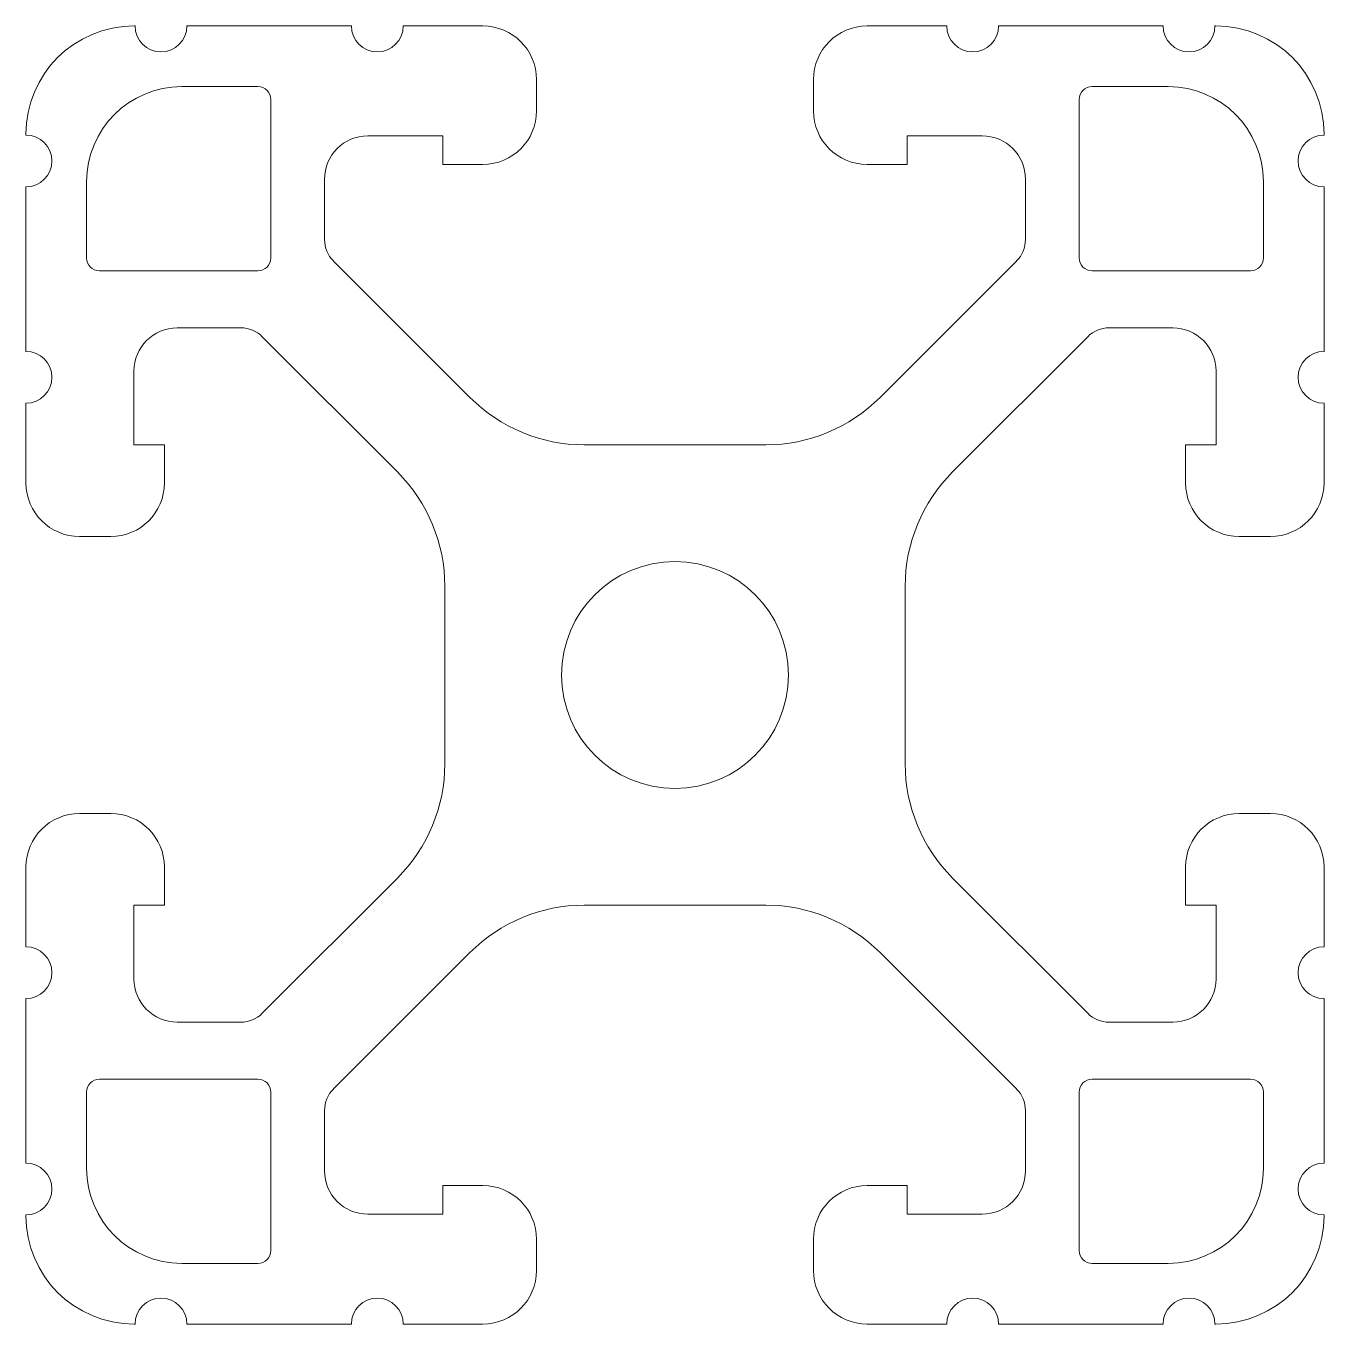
# Model space of a CAD drawing. Header units: inches. Extents: x -0.75 to 0.75, y -0.75 to 0.75.
import ezdxf

# ---------------------------------------------------------------- set-up
doc = ezdxf.new("R2010")
doc.units = ezdxf.units.IN
doc.header["$MEASUREMENT"] = 0

msp = doc.modelspace()

# ---------------------------------------------------------------- linework, layer by layer
at = {"color": 7, "linetype": 'Continuous', "lineweight": 15}
for p, q in [((-0.624, 0.75), (-0.625, 0.75)), ((-0.374, 0.75), (-0.564, 0.75)), ((-0.222, 0.75), (-0.314, 0.75)), ((0.314, 0.75), (0.222, 0.75)), ((0.564, 0.75), (0.374, 0.75)), ((0.625, 0.75), (0.624, 0.75)), ((-0.482, 0.68), (-0.57, 0.68)), ((-0.16, 0.652), (-0.16, 0.688)), ((0.16, 0.688), (0.16, 0.652)), ((0.57, 0.68), (0.482, 0.68)), ((-0.467, 0.482), (-0.467, 0.665)), ((0.467, 0.665), (0.467, 0.482)), ((-0.75, 0.625), (-0.75, 0.624)), ((-0.355, 0.623), (-0.2683, 0.623)), ((-0.2683, 0.623), (-0.2683, 0.59)), ((0.2683, 0.59), (0.2683, 0.623)), ((0.2683, 0.623), (0.355, 0.623)), ((0.75, 0.624), (0.75, 0.625)), ((-0.2683, 0.59), (-0.222, 0.59)), ((0.222, 0.59), (0.2683, 0.59)), ((-0.405, 0.5032), (-0.405, 0.573)), ((0.405, 0.573), (0.405, 0.5032)), ((-0.75, 0.564), (-0.75, 0.374)), ((-0.68, 0.57), (-0.68, 0.482)), ((0.68, 0.482), (0.68, 0.57)), ((0.75, 0.374), (0.75, 0.564)), ((-0.665, 0.467), (-0.482, 0.467)), ((-0.2371, 0.3208), (-0.3948, 0.4784)), ((0.3948, 0.4784), (0.2371, 0.3208)), ((0.482, 0.467), (0.665, 0.467)), ((-0.5752, 0.4012), (-0.5017, 0.4012)), ((-0.4769, 0.3909), (-0.3208, 0.2348)), ((0.3208, 0.2348), (0.4769, 0.3909)), ((0.5017, 0.4012), (0.5752, 0.4012)), ((-0.6252, 0.2658), (-0.6252, 0.3512)), ((0.6252, 0.3512), (0.6252, 0.2658)), ((-0.75, 0.314), (-0.75, 0.222)), ((0.75, 0.222), (0.75, 0.314)), ((-0.59, 0.2658), (-0.6252, 0.2658)), ((-0.59, 0.222), (-0.59, 0.2658)), ((0.1048, 0.266), (-0.1048, 0.266)), ((0.6252, 0.2658), (0.59, 0.2658)), ((0.59, 0.2658), (0.59, 0.222)), ((-0.688, 0.16), (-0.652, 0.16)), ((0.652, 0.16), (0.688, 0.16)), ((-0.266, 0.1025), (-0.266, -0.1025)), ((0.266, -0.1025), (0.266, 0.1025)), ((-0.652, -0.16), (-0.688, -0.16)), ((0.688, -0.16), (0.652, -0.16)), ((-0.75, -0.222), (-0.75, -0.314)), ((-0.59, -0.2658), (-0.59, -0.222)), ((0.59, -0.222), (0.59, -0.2658)), ((0.75, -0.314), (0.75, -0.222)), ((-0.3208, -0.2348), (-0.4769, -0.3909)), ((0.4769, -0.3909), (0.3208, -0.2348)), ((-0.6252, -0.3512), (-0.6252, -0.2658)), ((-0.6252, -0.2658), (-0.59, -0.2658)), ((-0.1048, -0.266), (0.1048, -0.266)), ((0.59, -0.2658), (0.6252, -0.2658)), ((0.6252, -0.2658), (0.6252, -0.3512)), ((-0.3948, -0.4784), (-0.2371, -0.3208)), ((0.2371, -0.3208), (0.3948, -0.4784)), ((-0.75, -0.374), (-0.75, -0.564)), ((0.75, -0.564), (0.75, -0.374)), ((-0.5017, -0.4012), (-0.5752, -0.4012)), ((0.5752, -0.4012), (0.5017, -0.4012)), ((-0.482, -0.467), (-0.665, -0.467)), ((0.665, -0.467), (0.482, -0.467)), ((-0.68, -0.482), (-0.68, -0.57)), ((-0.467, -0.665), (-0.467, -0.482)), ((0.467, -0.482), (0.467, -0.665)), ((0.68, -0.57), (0.68, -0.482)), ((-0.405, -0.573), (-0.405, -0.5032)), ((0.405, -0.5032), (0.405, -0.573)), ((-0.222, -0.59), (-0.2683, -0.59)), ((-0.2683, -0.59), (-0.2683, -0.623)), ((0.2683, -0.59), (0.222, -0.59)), ((0.2683, -0.623), (0.2683, -0.59)), ((-0.75, -0.624), (-0.75, -0.625)), ((-0.2683, -0.623), (-0.355, -0.623)), ((0.355, -0.623), (0.2683, -0.623)), ((0.75, -0.625), (0.75, -0.624)), ((-0.16, -0.688), (-0.16, -0.652)), ((0.16, -0.652), (0.16, -0.688)), ((-0.57, -0.68), (-0.482, -0.68)), ((0.482, -0.68), (0.57, -0.68)), ((-0.625, -0.75), (-0.624, -0.75)), ((-0.564, -0.75), (-0.374, -0.75)), ((-0.314, -0.75), (-0.222, -0.75)), ((0.222, -0.75), (0.314, -0.75)), ((0.374, -0.75), (0.564, -0.75)), ((0.624, -0.75), (0.625, -0.75))]:
    msp.add_line(p, q, dxfattribs=at)
msp.add_circle((0, 0), 0.131, dxfattribs=at)
for centre, radius, start, end in [((-0.625, 0.625), 0.125, 90, 180), ((-0.594, 0.75), 0.03, 180, 0), ((-0.344, 0.75), 0.03, 180, 0), ((-0.222, 0.688), 0.062, 0, 90), ((0.222, 0.688), 0.062, 90, 180), ((0.344, 0.75), 0.03, 180, 0), ((0.594, 0.75), 0.03, 180, 0), ((0.625, 0.625), 0.125, 0, 90), ((-0.57, 0.57), 0.11, 90, 180), ((-0.482, 0.665), 0.015, 0, 90), ((0.482, 0.665), 0.015, 90, 180), ((0.57, 0.57), 0.11, 0, 90), ((-0.222, 0.652), 0.062, 270, 0), ((0.222, 0.652), 0.062, 180, 270), ((-0.75, 0.594), 0.03, 270, 90), ((-0.355, 0.573), 0.05, 90, 180), ((0.355, 0.573), 0.05, 0, 90), ((0.75, 0.594), 0.03, 90, 270), ((-0.37, 0.5032), 0.035, 180, 225.0048), ((0.37, 0.5032), 0.035, 314.9952, 0), ((-0.665, 0.482), 0.015, 180, 270), ((-0.482, 0.482), 0.015, 270, 360), ((0.482, 0.482), 0.015, 180, 270), ((0.665, 0.482), 0.015, 270, 0), ((-0.5752, 0.3512), 0.05, 90, 180), ((-0.5017, 0.3662), 0.035, 45.0048, 90), ((0.5017, 0.3662), 0.035, 90, 134.9952), ((0.5752, 0.3512), 0.05, 0, 90), ((-0.75, 0.344), 0.03, 270, 90), ((0.75, 0.344), 0.03, 90, 270), ((-0.1048, 0.453), 0.187, 225.0048, 270), ((0.1048, 0.453), 0.187, 270, 314.9952), ((-0.453, 0.1025), 0.187, 0, 45.0048), ((0.453, 0.1025), 0.187, 134.9952, 180), ((-0.688, 0.222), 0.062, 180, 270), ((-0.652, 0.222), 0.062, 270, 0), ((0.652, 0.222), 0.062, 180, 270), ((0.688, 0.222), 0.062, 270, 0), ((-0.453, -0.1025), 0.187, 314.9952, 0), ((0.453, -0.1025), 0.187, 180, 225.0048), ((-0.688, -0.222), 0.062, 90, 180), ((-0.652, -0.222), 0.062, 0, 90), ((0.652, -0.222), 0.062, 90, 180), ((0.688, -0.222), 0.062, 0, 90), ((-0.1048, -0.453), 0.187, 90, 134.9952), ((0.1048, -0.453), 0.187, 45.0048, 90), ((-0.75, -0.344), 0.03, 270, 90), ((0.75, -0.344), 0.03, 90, 270), ((-0.5752, -0.3512), 0.05, 180, 270), ((0.5752, -0.3512), 0.05, 270, 0), ((-0.5017, -0.3662), 0.035, 270, 314.9952), ((0.5017, -0.3662), 0.035, 225.0048, 270), ((-0.665, -0.482), 0.015, 90, 180), ((-0.482, -0.482), 0.015, 0, 90), ((-0.37, -0.5032), 0.035, 134.9952, 180), ((0.37, -0.5032), 0.035, 0, 45.0048), ((0.482, -0.482), 0.015, 90, 180), ((0.665, -0.482), 0.015, 0, 90), ((-0.75, -0.594), 0.03, 270, 90), ((-0.57, -0.57), 0.11, 180, 270), ((0.57, -0.57), 0.11, 270, 0), ((0.75, -0.594), 0.03, 90, 270), ((-0.355, -0.573), 0.05, 180, 270), ((0.355, -0.573), 0.05, 270, 0), ((-0.222, -0.652), 0.062, 0, 90), ((0.222, -0.652), 0.062, 90, 180), ((-0.625, -0.625), 0.125, 180, 270), ((0.625, -0.625), 0.125, 270, 0), ((-0.482, -0.665), 0.015, 270, 0), ((0.482, -0.665), 0.015, 180, 270), ((-0.222, -0.688), 0.062, 270, 0), ((0.222, -0.688), 0.062, 180, 270), ((-0.594, -0.75), 0.03, 0, 180), ((-0.344, -0.75), 0.03, 0, 180), ((0.344, -0.75), 0.03, 0, 180), ((0.594, -0.75), 0.03, 0, 180)]:
    msp.add_arc(centre, radius, start, end, dxfattribs=at)

doc.saveas('drawing.dxf')
